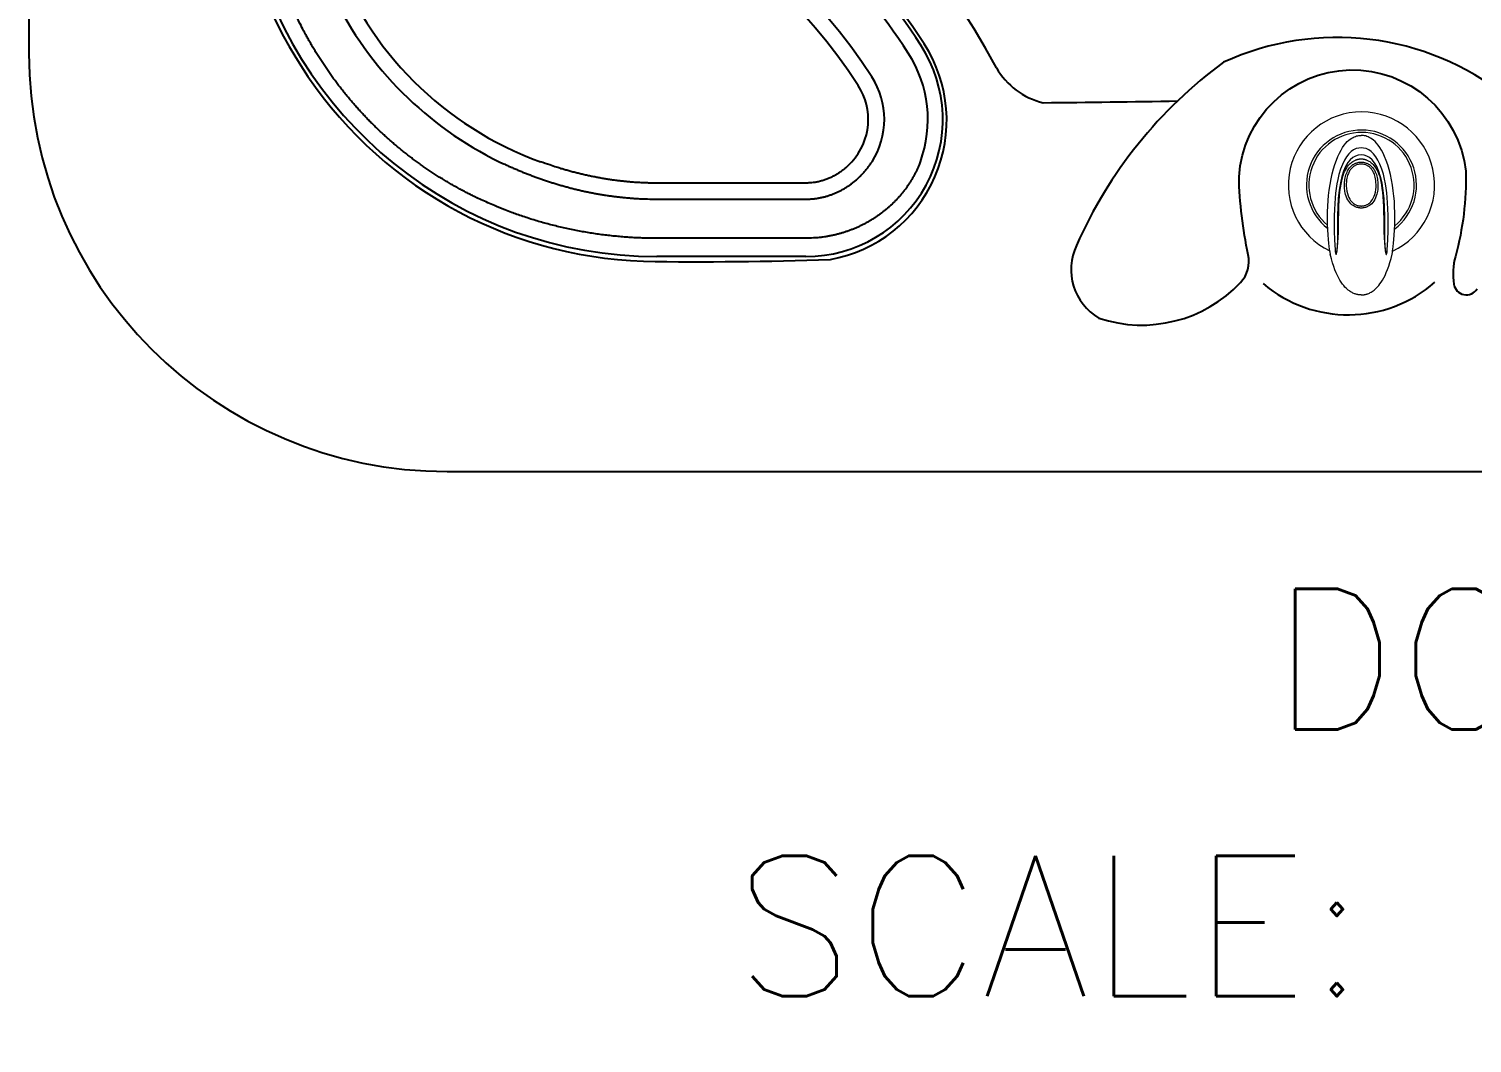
# Model space of a CAD drawing. Extents: x 403 to 503, y 484 to 635.
# Drawn here: x 403.18 to 444.22, y 483.7 to 512.56 of the extents above; entities that cross this region are included whole.
import ezdxf
from ezdxf.enums import TextEntityAlignment as Align

# ---------------------------------------------------------------- set-up
doc = ezdxf.new("R2010")
doc.units = 0
doc.header["$MEASUREMENT"] = 0
for name, color, linetype in [('1', 4, 'Continuous'), ('DIM', 3, 'Continuous'), ('SPA', 2, 'Continuous')]:
    doc.layers.add(name, color=color, linetype=linetype)
doc.styles.add('SIMPLEX', font='simplex')

# ---------------------------------------------------------------- blocks, each defined once
blk = doc.blocks.new('LID')
at = {"layer": '1', "color": 2, "linetype": 'Continuous'}
blk.add_line((18.61, 2.632), (14.377, 2.632), dxfattribs=at)
at = {"layer": '1', "color": 3, "linetype": 'Continuous'}
for points in [[(3.241, 12.125), (3.221, 12.231, -0.007425), (3.204, 12.338, -0.007433), (3.191, 12.445, -0.007421), (3.18, 12.553, -0.007421), (3.173, 12.661, -0.007426), (3.169, 12.77, -0.007432), (3.168, 12.878, -0.007427), (3.17, 12.986, -0.007412), (3.176, 13.094, -0.007412), (3.185, 13.202, -0.007425), (3.197, 13.31, -0.007434), (3.212, 13.417, -0.007438), (3.231, 13.523, -0.00744), (3.252, 13.629, -0.007437), (3.277, 13.734, -0.007448), (3.305, 13.839, -0.007472), (3.336, 13.942, -0.007486), (3.37, 14.044, -0.00749), (3.407, 14.145, -0.007499), (3.447, 14.245, -0.00751), (3.49, 14.343, -0.00753), (3.536, 14.44, -0.007557), (3.585, 14.536, -0.007576), (3.637, 14.63, -0.007585), (3.691, 14.722, -0.007601), (3.749, 14.812, -0.007624), (3.808, 14.901, -0.007656), (3.871, 14.987, -0.007699), (3.936, 15.071, -0.007701), (4.004, 15.154, -0.007667), (4.074, 15.234, -0.007757), (4.146, 15.311, -0.00795), (4.221, 15.387, -0.007757), (4.298, 15.46, -0.00727), (4.377, 15.53, -0.008037), (4.459, 15.598, -0.009607), (4.545, 15.664, -0.00733), (4.627, 15.725, -0.002548), (4.703, 15.779, -0.010384), (4.804, 15.841, -0.017978), (4.964, 15.929, -0.008824), (5.176, 16.038, -0.004669)], [(5.176, 14.61), (5.146, 14.585, 0.003891), (5.116, 14.56, 0.003883), (5.087, 14.535, 0.003886), (5.058, 14.509, 0.003906), (5.029, 14.482, 0.003921), (5.001, 14.456, 0.003936), (4.973, 14.428, 0.003951), (4.946, 14.4, 0.00397), (4.919, 14.372, 0.003988), (4.893, 14.344, 0.004009), (4.867, 14.314, 0.004029), (4.841, 14.285, 0.004052), (4.816, 14.255, 0.004074), (4.792, 14.225, 0.0041), (4.768, 14.194, 0.004122), (4.744, 14.163, 0.004146), (4.721, 14.131, 0.00416), (4.699, 14.099, 0.004172), (4.677, 14.067, 0.004186), (4.655, 14.034, 0.004206), (4.635, 14.001, 0.004223), (4.614, 13.967, 0.004244), (4.595, 13.933, 0.004265), (4.575, 13.899, 0.00429), (4.557, 13.865, 0.004307), (4.539, 13.83, 0.004321), (4.522, 13.795, 0.004334), (4.505, 13.759, 0.004351), (4.489, 13.723, 0.004366), (4.473, 13.687, 0.004386), (4.458, 13.651, 0.004405), (4.444, 13.614, 0.004429), (4.43, 13.578, 0.004443), (4.417, 13.54, 0.004453), (4.405, 13.503, 0.004462), (4.394, 13.465, 0.004474), (4.383, 13.428, 0.004486), (4.372, 13.39, 0.004502), (4.363, 13.352, 0.004518), (4.354, 13.313, 0.004538), (4.346, 13.275, 0.004547), (4.339, 13.236, 0.00455), (4.332, 13.197, 0.004553), (4.326, 13.158, 0.004559), (4.32, 13.119, 0.004565), (4.316, 13.08, 0.004572), (4.312, 13.041, 0.004586), (4.309, 13.002, 0.004608), (4.306, 12.962, 0.0046), (4.305, 12.923, 0.004566), (4.304, 12.883, 0.004601), (4.304, 12.844, 0.004691), (4.304, 12.804, 0.004559), (4.305, 12.765, 0.004262), (4.307, 12.726, 0.004702), (4.31, 12.686, 0.005602), (4.314, 12.646, 0.004261), (4.317, 12.608, 0.001485), (4.321, 12.574, 0.005963), (4.328, 12.53, 0.010234), (4.34, 12.463, 0.005006), (4.357, 12.375, 0.002653)], [(4.357, 12.375), (4.385, 12.254, 0.002971), (4.415, 12.134, 0.002985), (4.446, 12.014, 0.002974), (4.479, 11.895, 0.002936), (4.513, 11.776, 0.002899), (4.548, 11.657, 0.002855), (4.585, 11.539, 0.002853), (4.623, 11.421, 0.002876), (4.662, 11.304, 0.002774), (4.703, 11.187, 0.002576), (4.744, 11.071, 0.002798), (4.788, 10.955, 0.003266), (4.834, 10.836, 0.002478), (4.878, 10.724, 0.000907), (4.918, 10.624, 0.003387), (4.973, 10.496, 0.00569), (5.06, 10.301, 0.002775), (5.176, 10.046, 0.001478)], [(4.094, 9.529), (4.037, 9.653, -0.002928), (3.982, 9.778, -0.002927), (3.928, 9.904, -0.002926), (3.876, 10.03, -0.002924), (3.825, 10.157, -0.002912), (3.776, 10.285, -0.00289), (3.728, 10.413, -0.002911), (3.681, 10.541, -0.002966), (3.636, 10.671, -0.00288), (3.593, 10.801, -0.002688), (3.551, 10.93, -0.002961), (3.51, 11.062, -0.003521), (3.47, 11.197, -0.002671), (3.434, 11.325, -0.000921), (3.402, 11.441, -0.003756), (3.363, 11.59, -0.006453), (3.309, 11.821, -0.003153), (3.241, 12.125, -0.00167)], [(9.377, 4.246), (9.255, 4.304, -0.003058), (9.133, 4.364, -0.003053), (9.013, 4.425, -0.003051), (8.892, 4.487, -0.003054), (8.773, 4.552, -0.003056), (8.654, 4.617, -0.003058), (8.536, 4.684, -0.00306), (8.419, 4.753, -0.003064), (8.303, 4.823, -0.003068), (8.187, 4.894, -0.003073), (8.072, 4.967, -0.003078), (7.958, 5.042, -0.003084), (7.845, 5.118, -0.003089), (7.733, 5.195, -0.003096), (7.622, 5.274, -0.003099), (7.512, 5.354, -0.0031), (7.402, 5.435, -0.003102), (7.294, 5.518, -0.003106), (7.187, 5.603, -0.00311), (7.08, 5.688, -0.003117), (6.975, 5.776, -0.003121), (6.871, 5.864, -0.003125), (6.768, 5.954, -0.003126), (6.666, 6.045, -0.003126), (6.565, 6.137, -0.003126), (6.465, 6.231, -0.003129), (6.367, 6.326, -0.003132), (6.269, 6.422, -0.003136), (6.173, 6.519, -0.003136), (6.079, 6.617, -0.003132), (5.985, 6.717, -0.003129), (5.893, 6.818, -0.003126), (5.802, 6.92, -0.003126), (5.712, 7.023, -0.003126), (5.623, 7.127, -0.003125), (5.536, 7.233, -0.003121), (5.451, 7.339, -0.003116), (5.366, 7.446, -0.003109), (5.283, 7.555, -0.003107), (5.202, 7.664, -0.003108), (5.122, 7.774, -0.003099), (5.043, 7.885, -0.003079), (4.966, 7.997, -0.003102), (4.89, 8.111, -0.003157), (4.815, 8.225, -0.003063), (4.742, 8.339, -0.002857), (4.671, 8.454, -0.003144), (4.601, 8.571, -0.003737), (4.53, 8.692, -0.00284), (4.465, 8.806, -0.000987), (4.407, 8.91, -0.003987), (4.335, 9.045, -0.006855), (4.23, 9.254, -0.003358), (4.094, 9.529, -0.001782)], [(9.893, 5.328), (9.998, 5.279, 0.002338), (10.104, 5.231, 0.002325), (10.209, 5.183, 0.002336), (10.316, 5.137, 0.002376), (10.422, 5.092, 0.002406), (10.53, 5.047, 0.002433), (10.637, 5.004, 0.002458), (10.745, 4.962, 0.002489), (10.854, 4.921, 0.002516), (10.963, 4.881, 0.002548), (11.072, 4.842, 0.002573), (11.182, 4.804, 0.0026), (11.292, 4.767, 0.002623), (11.402, 4.732, 0.002649), (11.513, 4.698, 0.002672), (11.625, 4.665, 0.002699), (11.736, 4.633, 0.002723), (11.848, 4.602, 0.00275), (11.961, 4.573, 0.002775), (12.073, 4.545, 0.002805), (12.186, 4.518, 0.002826), (12.3, 4.492, 0.002843), (12.414, 4.468, 0.002862), (12.527, 4.445, 0.002885), (12.642, 4.423, 0.002894), (12.756, 4.403, 0.002896), (12.871, 4.384, 0.002939), (12.986, 4.366, 0.00302), (13.101, 4.35, 0.002952), (13.216, 4.335, 0.002775), (13.331, 4.322, 0.003078), (13.448, 4.31, 0.003681), (13.567, 4.299, 0.002795), (13.679, 4.29, 0.000949), (13.781, 4.282, 0.003959), (13.912, 4.276, 0.006847), (14.113, 4.269, 0.00335), (14.377, 4.264, 0.001773)], [(21.868, 5.328), (21.834, 5.242, -0.007169), (21.797, 5.156, -0.007177), (21.757, 5.072, -0.00716), (21.715, 4.988, -0.007141), (21.671, 4.906, -0.00713), (21.624, 4.825, -0.00712), (21.575, 4.745, -0.007099), (21.524, 4.667, -0.007065), (21.471, 4.59, -0.007042), (21.415, 4.515, -0.007027), (21.357, 4.441, -0.00701), (21.297, 4.369, -0.006989), (21.235, 4.298, -0.006966), (21.171, 4.229, -0.006936), (21.105, 4.162, -0.006916), (21.037, 4.097, -0.006903), (20.968, 4.034, -0.006885), (20.896, 3.972, -0.006861), (20.823, 3.913, -0.006838), (20.748, 3.855, -0.006815), (20.672, 3.799, -0.006797), (20.594, 3.746, -0.006787), (20.514, 3.695, -0.00677), (20.433, 3.645, -0.006747), (20.351, 3.598, -0.006727), (20.267, 3.553, -0.00671), (20.182, 3.511, -0.006703), (20.096, 3.47, -0.006706), (20.009, 3.432, -0.006675), (19.921, 3.396, -0.006614), (19.831, 3.363, -0.006657), (19.741, 3.332, -0.006786), (19.65, 3.303, -0.006589), (19.558, 3.277, -0.00615), (19.466, 3.253, -0.006768), (19.372, 3.231, -0.008044), (19.275, 3.213, -0.00611), (19.183, 3.196, -0.002123), (19.1, 3.183, -0.008603), (18.993, 3.171, -0.01479), (18.827, 3.16, -0.00723), (18.61, 3.151, -0.003823)], [(18.61, 4.264), (18.657, 4.265, 0.005578), (18.704, 4.266, 0.005589), (18.752, 4.269, 0.005583), (18.799, 4.273, 0.005574), (18.846, 4.277, 0.005572), (18.893, 4.283, 0.005573), (18.94, 4.29, 0.005563), (18.986, 4.298, 0.005541), (19.033, 4.307, 0.005523), (19.079, 4.317, 0.005505), (19.125, 4.328, 0.005497), (19.171, 4.34, 0.005498), (19.216, 4.353, 0.005485), (19.261, 4.367, 0.005454), (19.306, 4.382, 0.005424), (19.35, 4.398, 0.005387), (19.394, 4.415, 0.005358), (19.438, 4.433, 0.005329), (19.481, 4.451, 0.005306), (19.524, 4.471, 0.005283), (19.567, 4.491, 0.005266), (19.609, 4.513, 0.00525), (19.65, 4.535, 0.005237), (19.691, 4.558, 0.005218), (19.731, 4.582, 0.005191), (19.771, 4.607, 0.005144), (19.811, 4.633, 0.005108), (19.85, 4.659, 0.005074), (19.888, 4.686, 0.005043), (19.925, 4.714, 0.005008), (19.963, 4.743, 0.004985), (19.999, 4.772, 0.004965), (20.035, 4.803, 0.004931), (20.07, 4.833, 0.004881), (20.105, 4.865, 0.004902), (20.139, 4.897, 0.004974), (20.172, 4.93, 0.004813), (20.205, 4.963, 0.00447), (20.237, 4.997, 0.004884), (20.269, 5.032, 0.005757), (20.3, 5.068, 0.004374), (20.329, 5.103, 0.001552), (20.355, 5.134, 0.006071), (20.387, 5.176, 0.010356), (20.434, 5.242, 0.005066), (20.495, 5.328, 0.00269)], [(14.377, 3.151), (14.192, 3.152, -0.003815), (14.008, 3.156, -0.003817), (13.823, 3.163, -0.003817), (13.638, 3.173, -0.003817), (13.454, 3.186, -0.003819), (13.27, 3.202, -0.003822), (13.086, 3.22, -0.003825), (12.903, 3.241, -0.003828), (12.72, 3.265, -0.003829), (12.537, 3.292, -0.003828), (12.355, 3.322, -0.003833), (12.174, 3.354, -0.003844), (11.993, 3.389, -0.003839), (11.812, 3.427, -0.003822), (11.633, 3.468, -0.003859), (11.453, 3.512, -0.003941), (11.275, 3.558, -0.003833), (11.098, 3.607, -0.003584), (10.922, 3.658, -0.003962), (10.745, 3.713, -0.004734), (10.565, 3.773, -0.0036), (10.397, 3.831, -0.001233), (10.245, 3.884, -0.005089), (10.052, 3.959, -0.008793), (9.759, 4.081, -0.004307), (9.377, 4.246, -0.002281)], [(14.377, 4.264), (14.642, 4.264, 0), (14.906, 4.264, 0), (15.17, 4.264, 0), (15.435, 4.264, 0), (15.7, 4.264, 0), (15.964, 4.264, 0), (16.227, 4.264, 0), (16.493, 4.264, 0), (16.766, 4.264, 0), (17.022, 4.264), (17.254, 4.264, 0), (17.551, 4.264, 0), (18.01, 4.264, 0), (18.61, 4.264, 0)], [(18.61, 3.151), (18.345, 3.151, 0), (18.081, 3.151, 0), (17.816, 3.151, 0), (17.551, 3.151, 0), (17.286, 3.151, 0), (17.022, 3.151, 0), (16.76, 3.151, 0), (16.493, 3.151, 0), (16.22, 3.151, 0), (15.964, 3.151), (15.733, 3.151, 0), (15.435, 3.151, 0), (14.977, 3.151, 0), (14.377, 3.151, 0)]]:
    blk.add_lwpolyline(points, format="xyb", dxfattribs=at)
at = {"layer": '1', "color": 2, "linetype": 'Continuous'}
for points in [[(14.469, 15.098), (14.477, 15.094, -0.009606), (14.486, 15.089, -0.009719), (14.494, 15.085, -0.009742), (14.502, 15.079, -0.009695), (14.51, 15.074, -0.009669), (14.518, 15.068, -0.009643), (14.525, 15.062, -0.009612), (14.533, 15.055, -0.009568), (14.54, 15.049, -0.009535), (14.546, 15.042, -0.009531), (14.553, 15.034, -0.009567), (14.559, 15.027, -0.009669), (14.565, 15.019, -0.009743), (14.57, 15.011, -0.009796), (14.576, 15.003, -0.009768), (14.581, 14.995, -0.009634), (14.585, 14.986, -0.009537), (14.589, 14.978, -0.009453), (14.593, 14.969, -0.009456), (14.597, 14.96, -0.009543), (14.6, 14.951, -0.009609), (14.603, 14.941, -0.009679), (14.606, 14.932, -0.009784), (14.608, 14.923, -0.009924), (14.61, 14.913, -0.009583), (14.611, 14.903, -0.008866), (14.612, 14.894, -0.009735), (14.613, 14.884, -0.011619), (14.613, 14.874, -0.008846), (14.613, 14.865, -0.003008), (14.613, 14.856, -0.012522), (14.612, 14.846, -0.021695), (14.609, 14.829, -0.010557), (14.605, 14.807, -0.00555)], [(4.802, 12.477), (4.79, 12.532, -0.008352), (4.78, 12.588, -0.008376), (4.772, 12.645, -0.008376), (4.766, 12.702, -0.008389), (4.762, 12.758, -0.008418), (4.76, 12.815, -0.008459), (4.76, 12.872, -0.008477), (4.761, 12.929, -0.008478), (4.765, 12.986, -0.008455), (4.77, 13.043, -0.008402), (4.778, 13.099, -0.008378), (4.787, 13.155, -0.008375), (4.799, 13.211, -0.008346), (4.812, 13.267, -0.008297), (4.827, 13.322, -0.008329), (4.843, 13.376, -0.008412), (4.862, 13.43, -0.008123), (4.882, 13.484, -0.00755), (4.904, 13.536, -0.00825), (4.928, 13.588, -0.009732), (4.955, 13.641, -0.00741), (4.981, 13.69, -0.002691), (5.005, 13.734, -0.010209), (5.04, 13.788, -0.017245), (5.098, 13.869, -0.008398), (5.176, 13.973, -0.004451)], [(15.683, 14.24), (15.689, 14.248, -0.009517), (15.696, 14.255, -0.009621), (15.703, 14.261, -0.009649), (15.71, 14.268, -0.00962), (15.718, 14.274, -0.009607), (15.725, 14.28, -0.009592), (15.733, 14.285, -0.009573), (15.741, 14.29, -0.009545), (15.75, 14.295, -0.009518), (15.758, 14.3, -0.009516), (15.767, 14.304, -0.00955), (15.776, 14.308, -0.009646), (15.785, 14.312, -0.009717), (15.794, 14.315, -0.009766), (15.803, 14.318, -0.009741), (15.813, 14.32, -0.009615), (15.822, 14.322, -0.009525), (15.832, 14.324, -0.00945), (15.841, 14.325, -0.00946), (15.851, 14.326, -0.009555), (15.86, 14.327, -0.009627), (15.87, 14.327, -0.009706), (15.88, 14.327, -0.009814), (15.89, 14.327, -0.009952), (15.899, 14.326, -0.009606), (15.909, 14.325, -0.00888), (15.918, 14.323, -0.009751), (15.928, 14.321, -0.011649), (15.938, 14.319, -0.008866), (15.947, 14.316, -0.002995), (15.955, 14.314, -0.012591), (15.965, 14.31, -0.021866), (15.98, 14.303, -0.010644), (16, 14.293, -0.005593)], [(5.176, 11.22), (5.148, 11.297, -0.001928), (5.121, 11.374, -0.001907), (5.094, 11.452, -0.001929), (5.067, 11.529, -0.001988), (5.042, 11.608, -0.001944), (5.017, 11.686, -0.001822), (4.993, 11.763, -0.002029), (4.969, 11.842, -0.002446), (4.945, 11.924, -0.001858), (4.923, 12, -0.000616), (4.903, 12.069, -0.002662), (4.88, 12.158, -0.004642), (4.845, 12.296, -0.002274), (4.802, 12.477, -0.001202)], [(14.377, 4.72), (14.256, 4.721, -0.003319), (14.136, 4.723, -0.003323), (14.015, 4.728, -0.00332), (13.894, 4.733, -0.003311), (13.774, 4.74, -0.003306), (13.654, 4.749, -0.003303), (13.533, 4.76, -0.003296), (13.413, 4.772, -0.003285), (13.293, 4.785, -0.00327), (13.174, 4.8, -0.003249), (13.054, 4.817, -0.003235), (12.935, 4.836, -0.003223), (12.815, 4.855, -0.003201), (12.697, 4.877, -0.003166), (12.578, 4.9, -0.003172), (12.46, 4.924, -0.003206), (12.341, 4.95, -0.003095), (12.224, 4.977, -0.002875), (12.108, 5.006, -0.003136), (11.99, 5.036, -0.003685), (11.869, 5.069, -0.002799), (11.757, 5.101, -0.001017), (11.655, 5.131, -0.00385), (11.525, 5.171, -0.00648), (11.327, 5.238, -0.003157), (11.067, 5.328, -0.001679)], [(19.921, 5.328), (19.884, 5.289, -0.006796), (19.847, 5.25, -0.006795), (19.809, 5.213, -0.006822), (19.77, 5.177, -0.006901), (19.729, 5.142, -0.006973), (19.688, 5.108, -0.007047), (19.646, 5.075, -0.007109), (19.603, 5.043, -0.007174), (19.559, 5.013, -0.007223), (19.514, 4.984, -0.007267), (19.469, 4.957, -0.007325), (19.422, 4.93, -0.007406), (19.375, 4.906, -0.007453), (19.328, 4.882, -0.007483), (19.279, 4.86, -0.007596), (19.23, 4.84, -0.007783), (19.18, 4.821, -0.007596), (19.13, 4.804, -0.007129), (19.08, 4.788, -0.007921), (19.029, 4.774, -0.009529), (18.975, 4.761, -0.007279), (18.925, 4.751, -0.002524), (18.88, 4.742, -0.010286), (18.821, 4.734, -0.017773), (18.729, 4.727, -0.008705), (18.61, 4.72, -0.004601)], [(18.61, 4.72), (18.345, 4.72), (18.081, 4.72), (17.816, 4.72), (17.551, 4.72, 0), (17.286, 4.72, 0), (17.022, 4.72), (16.76, 4.72), (16.493, 4.72, 0), (16.22, 4.72), (15.964, 4.72), (15.733, 4.72, 0), (15.435, 4.72, 0), (14.977, 4.72, 0), (14.377, 4.72, 0)]]:
    blk.add_lwpolyline(points, format="xyb", dxfattribs=at)
for centre, radius, start, end in [((6.555, 12.851), 3.898, 91.7669, 192.1099), ((6.982, -0.989), 17.744, 65.0444, 91.7669), ((15.209, 14.648), 0.625, 165.235, 168.5466), ((6.555, 12.851), 1.778, 91.7669, 140.852), ((6.982, -0.989), 15.625, 32.886, 91.7669), ((15.209, 14.648), 0.625, 177.135, 307.365), ((15.209, 14.648), 0.625, 168.5466, 177.135), ((15.209, 14.648), 0.625, 307.365, 315.9534), ((15.209, 14.648), 0.625, 315.9534, 319.265), ((6.982, -0.989), 17.744, 32.886, 59.4556), ((14.377, 14.529), 11.898, 192.1098, 270), ((14.377, 14.529), 9.778, 199.7834, 250.2157), ((18.61, 6.529), 3.898, 270, 32.886), ((18.61, 6.529), 1.778, 317.5138, 32.886)]:
    blk.add_arc(centre, radius, start, end, dxfattribs=at)
at = {"layer": '1', "color": 3, "linetype": 'Continuous'}
for centre, radius, start, end in [((6.555, 12.851), 3.473, 91.7669, 113.394), ((6.982, -0.989), 17.319, 64.8768, 91.7669), ((6.555, 12.851), 2.235, 91.7669, 128.0913), ((6.982, -0.989), 16.082, 32.886, 91.7669), ((15.209, 14.648), 0.875, 177.1352, 307.3649), ((6.982, -0.989), 17.319, 32.886, 59.6232), ((14.377, 14.529), 10.235, 205.9797, 244.0203), ((18.61, 6.529), 3.473, 339.77, 32.886), ((18.61, 6.529), 2.235, 327.5021, 32.886)]:
    blk.add_arc(centre, radius, start, end, dxfattribs=at)
at = {"layer": 'DIM'}
for centre, radius, start, end in [((6.559, 12.817), 4.016, 91.7479, 180.1307), ((6.987, -1.013), 17.852, 32.886, 91.7669), ((13.302, 13.998), 10.824, 186.3143, 213.2236), ((18.6, 6.504), 4.019, 280.1634, 32.7961), ((14.405, 14.527), 12.038, 212.4539, 268.0393), ((15.636, 106.946), 104.463, 269.09852, 272.01505)]:
    blk.add_arc(centre, radius, start, end, dxfattribs=at)
blk = doc.blocks.new('DIVERTERVALVE')
at = {"layer": '1', "linetype": 'Continuous', "lineweight": 0}
for points in [[(-0.901, -1.895), (-0.903, -1.87), (-0.909, -1.821), (-0.918, -1.749), (-0.929, -1.657), (-0.94, -1.548), (-0.95, -1.42), (-0.959, -1.274), (-0.966, -1.109), (-0.968, -0.934), (-0.966, -0.763), (-0.959, -0.597), (-0.949, -0.441), (-0.936, -0.293), (-0.918, -0.142), (-0.894, 0.017), (-0.866, 0.174), (-0.833, 0.321), (-0.798, 0.457), (-0.758, 0.587), (-0.714, 0.71), (-0.67, 0.817), (-0.626, 0.911), (-0.581, 0.995), (-0.536, 1.068), (-0.491, 1.132), (-0.446, 1.188), (-0.402, 1.235), (-0.359, 1.275), (-0.317, 1.308), (-0.277, 1.335), (-0.24, 1.357), (-0.205, 1.373), (-0.172, 1.386), (-0.139, 1.396), (-0.107, 1.403), (-0.074, 1.408), (-0.041, 1.411), (-0.008, 1.412)], [(0.885, -1.895), (0.887, -1.87), (0.893, -1.821), (0.902, -1.749), (0.913, -1.657), (0.924, -1.548), (0.934, -1.422), (0.943, -1.279), (0.95, -1.119), (0.952, -0.949), (0.95, -0.781), (0.944, -0.618), (0.935, -0.463), (0.922, -0.316), (0.905, -0.166), (0.882, -0.006), (0.854, 0.151), (0.822, 0.3), (0.787, 0.439), (0.747, 0.572), (0.703, 0.699), (0.658, 0.809), (0.613, 0.906), (0.567, 0.992), (0.52, 1.067), (0.474, 1.133), (0.429, 1.189), (0.385, 1.236), (0.342, 1.276), (0.3, 1.309), (0.26, 1.336), (0.223, 1.357), (0.188, 1.373), (0.155, 1.386), (0.123, 1.396), (0.091, 1.403), (0.058, 1.408), (0.025, 1.411), (-0.008, 1.412)], [(-0.901, -1.895), (-0.901, -1.901), (-0.899, -1.911), (-0.896, -1.927), (-0.892, -1.947), (-0.887, -1.97)], [(-0.008, -3.126), (-0.012, -3.126), (-0.017, -3.126), (-0.023, -3.126), (-0.03, -3.125), (-0.037, -3.125), (-0.045, -3.125), (-0.054, -3.124), (-0.063, -3.123), (-0.073, -3.122), (-0.083, -3.121), (-0.094, -3.119), (-0.106, -3.117), (-0.119, -3.115), (-0.133, -3.112), (-0.148, -3.108), (-0.164, -3.103), (-0.182, -3.098), (-0.201, -3.091), (-0.221, -3.083), (-0.243, -3.074), (-0.266, -3.062), (-0.29, -3.049), (-0.317, -3.033), (-0.345, -3.014), (-0.374, -2.992), (-0.405, -2.966), (-0.437, -2.936), (-0.47, -2.901), (-0.504, -2.862), (-0.539, -2.817), (-0.575, -2.766), (-0.611, -2.71), (-0.647, -2.647), (-0.682, -2.578), (-0.718, -2.501), (-0.753, -2.416), (-0.788, -2.321), (-0.822, -2.215), (-0.855, -2.099), (-0.887, -1.97)], [(-0.008, -3.126), (-0.004, -3.126), (0.001, -3.126), (0.007, -3.126), (0.014, -3.125), (0.021, -3.125), (0.029, -3.125), (0.038, -3.124), (0.047, -3.123), (0.057, -3.122), (0.067, -3.121), (0.078, -3.119), (0.09, -3.117), (0.103, -3.115), (0.117, -3.112), (0.132, -3.108), (0.148, -3.103), (0.166, -3.098), (0.185, -3.091), (0.205, -3.083), (0.227, -3.073), (0.25, -3.062), (0.275, -3.048), (0.302, -3.032), (0.33, -3.013), (0.359, -2.991), (0.39, -2.965), (0.422, -2.934), (0.456, -2.899), (0.49, -2.859), (0.526, -2.814), (0.561, -2.763), (0.597, -2.706), (0.634, -2.642), (0.67, -2.571), (0.706, -2.492), (0.741, -2.405), (0.776, -2.31), (0.809, -2.206), (0.841, -2.093), (0.871, -1.971)], [(0.871, -1.97), (0.876, -1.947), (0.88, -1.927), (0.883, -1.911), (0.885, -1.901), (0.885, -1.895)]]:
    blk.add_lwpolyline(points, dxfattribs=at)
at = {"layer": '1', "color": 3, "lineweight": 0}
for points in [[(-0.008, 1.059), (-0.075, 1.054), (-0.149, 1.037), (-0.223, 1.003), (-0.294, 0.953), (-0.361, 0.887), (-0.425, 0.805), (-0.486, 0.706), (-0.544, 0.588), (-0.597, 0.449), (-0.643, 0.299), (-0.676, 0.159), (-0.701, 0.03), (-0.72, -0.098), (-0.736, -0.229), (-0.75, -0.369), (-0.762, -0.523), (-0.77, -0.692), (-0.776, -0.878), (-0.778, -1.083), (-0.775, -1.31), (-0.767, -1.563), (-0.749, -1.846)], [(-0.008, 0.857), (-0.093, 0.849), (-0.172, 0.825), (-0.246, 0.784), (-0.319, 0.722), (-0.388, 0.637), (-0.452, 0.528), (-0.51, 0.395), (-0.559, 0.24), (-0.6, 0.061), (-0.633, -0.142), (-0.658, -0.369), (-0.674, -0.623), (-0.679, -0.862), (-0.679, -1.073), (-0.679, -1.261), (-0.681, -1.43), (-0.685, -1.582), (-0.692, -1.719), (-0.702, -1.842), (-0.715, -1.951)], [(0.733, -1.846), (0.751, -1.556), (0.76, -1.298), (0.762, -1.069), (0.76, -0.863), (0.754, -0.677), (0.745, -0.51), (0.733, -0.358), (0.719, -0.22), (0.703, -0.09), (0.683, 0.037), (0.659, 0.166), (0.625, 0.305), (0.58, 0.452), (0.527, 0.59), (0.469, 0.707), (0.408, 0.806), (0.344, 0.888), (0.278, 0.953), (0.206, 1.003), (0.132, 1.037), (0.059, 1.054), (-0.008, 1.059)], [(0.699, -1.951), (0.686, -1.84), (0.676, -1.716), (0.668, -1.577), (0.664, -1.423), (0.663, -1.255), (0.664, -1.069), (0.663, -0.865), (0.658, -0.64), (0.644, -0.394), (0.619, -0.155), (0.586, 0.052), (0.545, 0.233), (0.496, 0.39), (0.438, 0.524), (0.374, 0.634), (0.304, 0.721), (0.231, 0.783), (0.156, 0.824), (0.077, 0.849), (-0.008, 0.857)], [(-0.712, -1.957), (-0.694, -1.869), (-0.68, -1.762), (-0.669, -1.638), (-0.661, -1.498), (-0.656, -1.341), (-0.652, -1.168), (-0.649, -0.977), (-0.646, -0.778), (-0.64, -0.603), (-0.632, -0.447), (-0.623, -0.309), (-0.611, -0.186), (-0.597, -0.075), (-0.581, 0.026), (-0.563, 0.116), (-0.543, 0.198), (-0.521, 0.271), (-0.497, 0.336), (-0.473, 0.393), (-0.447, 0.444), (-0.42, 0.489), (-0.394, 0.528), (-0.368, 0.562), (-0.342, 0.59), (-0.317, 0.615), (-0.293, 0.636), (-0.27, 0.654), (-0.247, 0.67), (-0.227, 0.682), (-0.207, 0.693), (-0.189, 0.702), (-0.172, 0.71), (-0.156, 0.716), (-0.141, 0.722), (-0.127, 0.726), (-0.114, 0.73), (-0.102, 0.733), (-0.091, 0.736), (-0.081, 0.738), (-0.072, 0.74), (-0.063, 0.741), (-0.054, 0.743), (-0.047, 0.744), (-0.04, 0.745), (-0.033, 0.745), (-0.027, 0.746), (-0.022, 0.746), (-0.017, 0.746), (-0.012, 0.746), (-0.008, 0.746)], [(-0.008, -0.654), (-0.021, -0.654), (-0.036, -0.654), (-0.051, -0.652), (-0.068, -0.65), (-0.087, -0.647), (-0.108, -0.643), (-0.13, -0.637), (-0.155, -0.629), (-0.181, -0.618), (-0.209, -0.604), (-0.239, -0.586), (-0.27, -0.563), (-0.302, -0.535), (-0.333, -0.501), (-0.363, -0.462), (-0.391, -0.417), (-0.415, -0.369), (-0.435, -0.319), (-0.45, -0.271), (-0.462, -0.225), (-0.47, -0.181), (-0.476, -0.141), (-0.48, -0.105), (-0.482, -0.074), (-0.483, -0.045), (-0.484, -0.019), (-0.484, 0.007), (-0.483, 0.033), (-0.482, 0.06), (-0.48, 0.09), (-0.477, 0.123), (-0.472, 0.162), (-0.464, 0.204), (-0.454, 0.247), (-0.442, 0.29), (-0.427, 0.331), (-0.411, 0.37), (-0.394, 0.405), (-0.376, 0.437), (-0.358, 0.464), (-0.339, 0.489), (-0.321, 0.51), (-0.304, 0.529), (-0.287, 0.545), (-0.27, 0.559), (-0.256, 0.571), (-0.242, 0.581), (-0.228, 0.589), (-0.215, 0.597), (-0.202, 0.605), (-0.187, 0.612), (-0.171, 0.62), (-0.152, 0.627), (-0.129, 0.634), (-0.104, 0.641), (-0.075, 0.647), (-0.042, 0.65), (-0.008, 0.652)], [(-0.008, 0.597), (-0.026, 0.596), (-0.046, 0.595), (-0.068, 0.592), (-0.093, 0.587), (-0.118, 0.581), (-0.14, 0.573), (-0.159, 0.565), (-0.175, 0.557), (-0.191, 0.549), (-0.206, 0.54), (-0.222, 0.528), (-0.24, 0.515), (-0.257, 0.5), (-0.273, 0.485), (-0.287, 0.469), (-0.3, 0.454), (-0.312, 0.438), (-0.324, 0.421), (-0.336, 0.402), (-0.348, 0.38), (-0.361, 0.356), (-0.372, 0.33), (-0.384, 0.301), (-0.395, 0.269), (-0.405, 0.233), (-0.414, 0.192), (-0.422, 0.146), (-0.428, 0.095), (-0.431, 0.039), (-0.431, -0.024), (-0.427, -0.095), (-0.417, -0.172), (-0.401, -0.243), (-0.382, -0.303), (-0.36, -0.355), (-0.335, -0.4), (-0.31, -0.439), (-0.284, -0.471), (-0.258, -0.498), (-0.231, -0.521), (-0.205, -0.539), (-0.181, -0.554), (-0.158, -0.565), (-0.137, -0.574), (-0.118, -0.581), (-0.099, -0.586), (-0.083, -0.59), (-0.067, -0.592), (-0.053, -0.594), (-0.04, -0.596), (-0.029, -0.596), (-0.018, -0.597), (-0.008, -0.597)], [(-0.008, 0.746), (-0.004, 0.746), (0.001, 0.746), (0.006, 0.746), (0.011, 0.746), (0.018, 0.745), (0.024, 0.745), (0.031, 0.744), (0.039, 0.743), (0.047, 0.741), (0.056, 0.74), (0.066, 0.738), (0.076, 0.736), (0.087, 0.733), (0.099, 0.73), (0.112, 0.726), (0.126, 0.721), (0.141, 0.716), (0.157, 0.709), (0.175, 0.701), (0.193, 0.692), (0.213, 0.681), (0.234, 0.668), (0.256, 0.653), (0.28, 0.634), (0.304, 0.612), (0.329, 0.587), (0.355, 0.557), (0.382, 0.522), (0.408, 0.482), (0.435, 0.437), (0.461, 0.384), (0.486, 0.325), (0.509, 0.259), (0.531, 0.184), (0.551, 0.1), (0.568, 0.008), (0.584, -0.095), (0.597, -0.207), (0.608, -0.33), (0.618, -0.465), (0.624, -0.614), (0.629, -0.776), (0.633, -0.955), (0.636, -1.149), (0.639, -1.333), (0.645, -1.494), (0.653, -1.636), (0.664, -1.761), (0.678, -1.868), (0.696, -1.957)], [(-0.008, 0.652), (0.026, 0.65), (0.059, 0.647), (0.088, 0.641), (0.113, 0.634), (0.136, 0.627), (0.155, 0.62), (0.171, 0.612), (0.186, 0.605), (0.199, 0.597), (0.213, 0.589), (0.226, 0.581), (0.24, 0.571), (0.255, 0.559), (0.271, 0.545), (0.288, 0.529), (0.305, 0.51), (0.323, 0.489), (0.341, 0.465), (0.359, 0.438), (0.377, 0.408), (0.394, 0.374), (0.409, 0.336), (0.424, 0.296), (0.436, 0.254), (0.446, 0.212), (0.454, 0.169), (0.46, 0.13), (0.464, 0.095), (0.466, 0.065), (0.467, 0.037), (0.468, 0.012), (0.468, -0.014), (0.468, -0.04), (0.466, -0.069), (0.464, -0.1), (0.461, -0.135), (0.455, -0.174), (0.447, -0.217), (0.436, -0.263), (0.422, -0.311), (0.403, -0.36), (0.38, -0.409), (0.352, -0.455), (0.322, -0.495), (0.291, -0.531), (0.257, -0.561), (0.225, -0.585), (0.195, -0.603), (0.166, -0.618), (0.139, -0.629), (0.115, -0.637), (0.092, -0.643), (0.071, -0.647), (0.052, -0.65), (0.035, -0.652), (0.02, -0.654), (0.005, -0.654), (-0.008, -0.654)], [(-0.008, -0.597), (0.002, -0.597), (0.013, -0.596), (0.024, -0.596), (0.037, -0.594), (0.051, -0.592), (0.066, -0.59), (0.083, -0.586), (0.101, -0.581), (0.12, -0.575), (0.141, -0.566), (0.163, -0.555), (0.186, -0.542), (0.211, -0.524), (0.237, -0.503), (0.262, -0.477), (0.288, -0.447), (0.313, -0.411), (0.337, -0.369), (0.359, -0.32), (0.378, -0.265), (0.395, -0.202), (0.407, -0.129), (0.414, -0.056), (0.415, 0.012), (0.413, 0.073), (0.408, 0.13), (0.4, 0.18), (0.391, 0.225), (0.38, 0.264), (0.369, 0.298), (0.357, 0.328), (0.346, 0.354), (0.333, 0.378), (0.321, 0.401), (0.309, 0.42), (0.297, 0.437), (0.285, 0.453), (0.272, 0.468), (0.258, 0.484), (0.242, 0.499), (0.224, 0.515), (0.205, 0.529), (0.189, 0.54), (0.174, 0.55), (0.158, 0.558), (0.142, 0.566), (0.123, 0.573), (0.101, 0.581), (0.077, 0.587), (0.052, 0.592), (0.03, 0.595), (0.01, 0.596), (-0.008, 0.597)], [(-0.749, -1.846), (-0.748, -1.86), (-0.747, -1.873), (-0.745, -1.886), (-0.744, -1.897), (-0.742, -1.907), (-0.741, -1.917), (-0.74, -1.925), (-0.738, -1.933), (-0.737, -1.94), (-0.735, -1.946), (-0.733, -1.952), (-0.732, -1.958), (-0.73, -1.963), (-0.728, -1.967), (-0.726, -1.971), (-0.723, -1.974), (-0.721, -1.974), (-0.718, -1.973), (-0.716, -1.97), (-0.714, -1.966), (-0.713, -1.962), (-0.712, -1.957)], [(-0.715, -1.951), (-0.715, -1.953), (-0.714, -1.955), (-0.712, -1.957)], [(0.696, -1.957), (0.697, -1.962), (0.699, -1.967), (0.7, -1.97), (0.702, -1.973), (0.705, -1.974), (0.708, -1.973), (0.71, -1.97), (0.712, -1.966), (0.714, -1.962), (0.716, -1.957), (0.718, -1.951), (0.719, -1.946), (0.721, -1.939), (0.722, -1.932), (0.724, -1.924), (0.725, -1.916), (0.727, -1.906), (0.728, -1.896), (0.729, -1.885), (0.731, -1.873), (0.732, -1.86), (0.733, -1.846)], [(0.699, -1.951), (0.699, -1.953), (0.698, -1.955), (0.696, -1.957)]]:
    blk.add_lwpolyline(points, dxfattribs=at)
at = {"layer": '1', "linetype": 'Continuous', "lineweight": 0}
blk.add_arc((0, 0), 2.08, 295.2259, 244.2689, dxfattribs=at)
at = {"layer": '1', "color": 3, "lineweight": 0}
for radius, start, end in [(1.565, 307.1142, 232.1242), (1.497, 309.2973, 229.8845)]:
    blk.add_arc((0, 0), radius, start, end, dxfattribs=at)
blk = doc.blocks.new('2004GRANDEE')
at = {"layer": 'DIM', "color": 2}
blk.add_lwpolyline([(42.016, 10.678, 0.282083), (33.981, 11.646, 0.131752), (29.799, 6.433, 0.390664), (30.434, 4.364, 0.291495), (34.462, 5.376, 0.248056), (34.682, 6.168, -0.048444), (34.418, 8.389, -0.917649), (40.867, 8.543, -0.073639), (40.573, 6.121, 0.106541), (40.529, 5.329, 0.696543), (41.19, 5.197, -0.072682)], format="xyb", dxfattribs=at)
blk.add_arc((37.526, 8.205), 3.746, 229.7613, 311.1696, dxfattribs=at)
at = {"layer": 'SPA', "color": 4}
blk.add_lwpolyline([(99.802, 78.901, 0.414212), (87.901, 90.802), (11.901, 90.802, 0.414212), (0, 78.901), (0, 11.901, 0.414212), (11.901, 0), (87.901, 0, 0.414212), (99.802, 11.901)], format="xyb", close=True, dxfattribs=at)
at = {"layer": 'SPA', "color": 2}
for centre, radius, start, end in [((10.4, 2.4), 19.381, 27.9718, 87.0223), ((29.327, 12.519), 2.082, 209.6195, 256.6918), ((24.068, 526.036), 515.565, 270.53117, 270.95588)]:
    blk.add_arc(centre, radius, start, end, dxfattribs=at)
at = {"layer": '1', "color": 3}
blk.add_blockref('DIVERTERVALVE', (37.901, 8.151), dxfattribs=at)
at = {"layer": 'DIM'}
blk.add_blockref('LID', (3.486, 3.486), dxfattribs=at)

msp = doc.modelspace()

# ---------------------------------------------------------------- block references
at = {"layer": '1'}
msp.add_blockref('2004GRANDEE', (403.176, 499.962), dxfattribs=at)

# ---------------------------------------------------------------- texts
at = {"layer": 'DIM', "style": 'SIMPLEX'}
for s, p in [('DOOR SIDE', (453.077, 492.625)), ('SCALE: 1/4" = 1\'-0"', (453.149, 485.031))]:
    msp.add_text(s, height=4, dxfattribs=at).set_placement(p, align=Align.CENTER)

doc.saveas('drawing.dxf')
